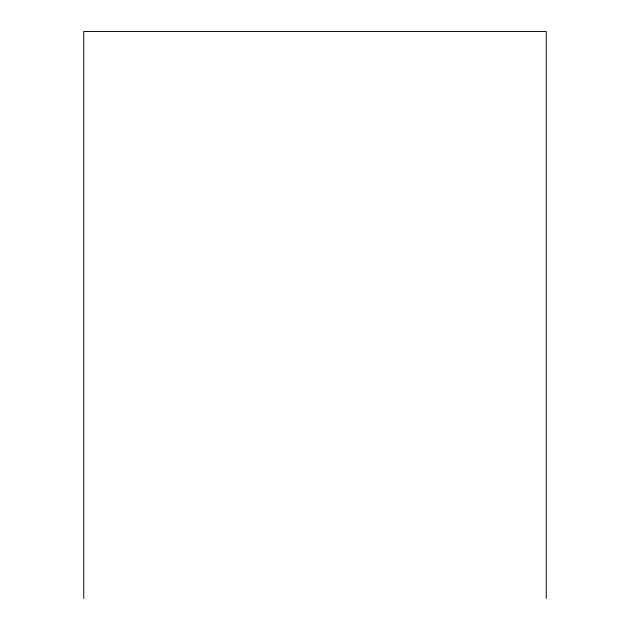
<?xml version="1.0" encoding="UTF-8"?>
<svg xmlns="http://www.w3.org/2000/svg" width="630" height="630" viewBox="0 0 630 630"><rect width="100%" height="100%" fill="white"/><g stroke="black" fill="none" stroke-linecap="round" stroke-linejoin="round"><path stroke-width="0.94" d="M546.234 598.5L546.234 31.5L83.766 31.5L83.766 598.5"/></g></svg>
